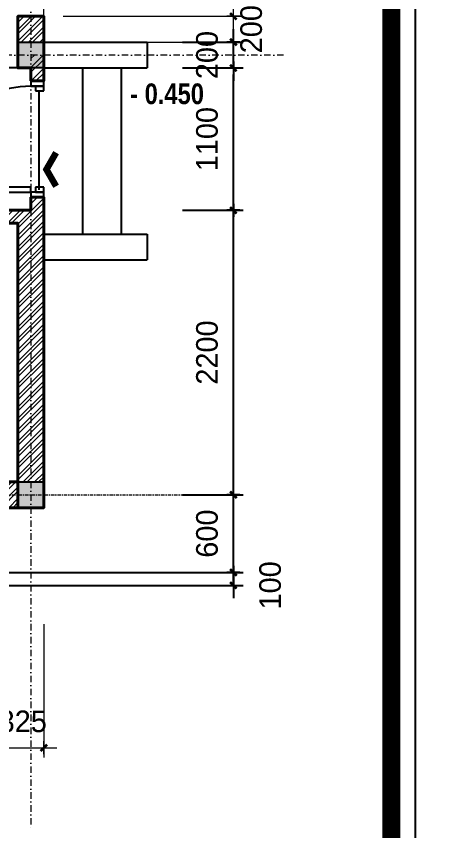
# Model space of a CAD drawing. Header units: millimetres. Extents: x 615730 to 2792744, y 139412 to 597571.
# Drawn here: x 1340157 to 1343579, y 259062 to 265358 of the extents above; entities that cross this region are included whole.
import ezdxf

# ---------------------------------------------------------------- set-up
doc = ezdxf.new("R2010")
doc.units = ezdxf.units.MM
doc.header["$MEASUREMENT"] = 0
doc.header["$PDMODE"] = 34
doc.linetypes.add('DASHDOT', pattern=[1, 0.5, -0.25, 0, -0.25])
doc.layers.get('0').update_dxf_attribs({"lineweight": 5})
for name, color, linetype in [('DOORS', 1, 'Continuous'), ('H', 252, 'Continuous'), ('NET MANH', 252, 'Continuous'), ('NET2', 5, 'Continuous'), ('SWING', 7, 'Continuous'), ('VL', 155, 'Continuous')]:
    doc.layers.add(name, color=color, linetype=linetype)
for name, color, linetype, lineweight in [('HATCH', 42, 'Continuous', 5), ('NETNGOAITUONG', 1, 'Continuous', 40), ('NTHAY1', 61, 'Continuous', 25), ('thay', 7, 'Continuous', 15), ('TIM TRUC', 149, 'DASHDOT', 9), ('VLIEU', 250, 'Continuous', 9)]:
    doc.layers.add(name, color=color, linetype=linetype, lineweight=lineweight)
doc.styles.get("Standard").update_dxf_attribs({"font": ''})
doc.styles.add('VNI-AVO', font='vni-roms.shx')
doc.styles.get('Standard').set_extended_font_data('VNI-Avo')
doc.dimstyles.new('1-50b', dxfattribs={"dimtxt": 167, "dimasz": 50, "dimexe": 75, "dimexo": 150, "dimgap": 120, "dimtad": 1, "dimdec": 0, "dimzin": 12, "dimtxsty": 'VNI-AVO', "dimblk": ']', "dimcen": 0, "dimdle": 50, "dimclrd": 252, "dimclre": 252, "dimclrt": 2, "dimadec": 0, "dimazin": 0, "dimtfac": 1, "dimtdec": 0, "dimtix": 1, "dimtmove": 2, "dimatfit": 0, "dimldrblk": 'OPEN90', "dimfxl": 1, "dimlwd": -1, "dimlwe": -1, "dimarcsym": 0})
pattern_1 = [(45, (655694.78, -28752.8), (-44.194174, 44.194174), []), (45, (655694.78, -28721.55), (-44.194174, 44.194174), [])]

# ---------------------------------------------------------------- blocks, each defined once
blk = doc.blocks.new('08PDRR02')
at = {"color": 0, "linetype": 'ByBlock'}
for p, q in [((1, 0), (0, 0)), ((0, 0), (0, -1)), ((1, -1), (1, 0)), ((0, -1), (1, -1))]:
    blk.add_line(p, q, dxfattribs=at)
blk = doc.blocks.new('08PDNB02')
at = {"color": 0, "linetype": 'ByBlock'}
for p, q in [((1.25, -0.55), (1.25, 2.75)), ((1.25, 2.75), (1.54, 2.75)), ((1.54, 2.75), (1.69, 2.59)), ((0, -1.62), (0, 1.62)), ((0, 1.62), (0.25, 1.62)), ((0.25, -1.62), (0.25, 1.62)), ((0.25, 0.38), (1.25, 0.38)), ((1.69, 2.59), (1.95, -0.13)), ((0.25, -1.62), (0, -1.62)), ((1.25, -0.38), (0.25, -0.38)), ((1.95, -0.55), (1.25, -0.55)), ((1.95, -0.13), (1.95, -0.55))]:
    blk.add_line(p, q, dxfattribs=at)
blk = doc.blocks.new('*U45')
at = {"layer": 'DOORS', "color": 0, "linetype": 'Continuous', "ltscale": 200}
for p, q in [((0, 15), (0, 55)), ((900, 15), (900, 55)), ((0, -25), (0, -55)), ((900, -25), (900, -55))]:
    blk.add_line(p, q, dxfattribs=at)
at = {"layer": 'SWING', "color": 1, "linetype": 'Continuous', "ltscale": 200}
blk.add_arc((0, 55), 900, 0, 90, dxfattribs=at)
at = {"layer": 'DOORS', "color": 8, "linetype": 'Continuous', "ltscale": 200, "xscale": 25.4, "yscale": 25.4, "zscale": 25.4, "rotation": 180}
blk.add_blockref('08PDNB02', (0, 895), dxfattribs=at)
at = {"layer": 'DOORS', "color": 0, "linetype": 'Continuous', "ltscale": 200, "xscale": 900, "yscale": 39.99999999999999, "rotation": 90}
blk.add_blockref('08PDRR02', (0, 55), dxfattribs=at)
at = {"layer": 'DOORS', "color": 8, "linetype": 'Continuous', "ltscale": 200, "xscale": 25.4, "yscale": -25.4, "zscale": 25.4}
blk.add_blockref('08PDNB02', (40, 895), dxfattribs=at)
at = {"layer": 'DOORS', "color": 0, "linetype": 'Continuous', "ltscale": 200, "xscale": 45, "yscale": 110}
for p in [(-45, 55), (900, 55)]:
    blk.add_blockref('08PDRR02', p, dxfattribs=at)
at = {"layer": 'DOORS', "color": 1, "linetype": 'Continuous', "ltscale": 200, "xscale": 39.99999999999999, "yscale": 69.99999999999999}
for p in [(0, 15), (860, 15)]:
    blk.add_blockref('08PDRR02', p, dxfattribs=at)
blk = doc.blocks.new(']')
for p, q in [((1, 0), (-1, 0)), ((0, 1), (0, -1))]:
    blk.add_line(p, q)
at = {"color": 9, "const_width": 0.4}
blk.add_lwpolyline([(-0.51, -0.51), (0.51, 0.51)], dxfattribs=at)
blk = doc.blocks.new('*D2732')
at = {"layer": 'DEFPOINTS', "color": 0, "ltscale": 10, "transparency": 16777216}
for p in [(1341293, 261058.8), (1341836.3, 261058.8), (1341293, 260958.8)]:
    blk.add_point(p, dxfattribs=at)
at = {"layer": 'VL', "color": 252, "ltscale": 10, "transparency": 16777216}
for p, q in [((1341836.3, 261108.8), (1341836.3, 261158.8)), ((1341443, 261058.8), (1341911.3, 261058.8)), ((1341836.3, 260958.8), (1341836.3, 261058.8)), ((1341443, 260958.8), (1341911.3, 260958.8)), ((1341836.3, 260908.8), (1341836.3, 260858.8))]:
    blk.add_line(p, q, dxfattribs=at)
at = {"layer": 'VL', "color": 252, "ltscale": 10, "transparency": 16777216, "xscale": 50, "yscale": 50, "zscale": 50}
for p, rotation in [((1341836.3, 261058.8), 270), ((1341836.3, 260958.8), 90)]:
    blk.add_blockref(']', p, dxfattribs=dict(at, rotation=rotation))
at = {"layer": 'VL', "color": 2, "ltscale": 10, "transparency": 16777216, "insert": (1342121.3, 260958.8), "char_height": 167, "attachment_point": 5, "rotation": 90, "style": 'VNI-AVO'}
blk.add_mtext('100', dxfattribs=at)
blk = doc.blocks.new('_Open90')
at = {"color": 0, "linetype": 'ByBlock', "lineweight": -2}
for p, q in [((0, 0), (-1, 0)), ((-0.5, 0.5), (0, 0)), ((0, 0), (-0.5, -0.5))]:
    blk.add_line(p, q, dxfattribs=at)
blk = doc.blocks.new('*D2733')
at = {"layer": 'DEFPOINTS', "color": 0, "ltscale": 10, "transparency": 16777216}
for p in [(1341293, 261658.8), (1341836.3, 261658.8), (1341293, 261058.8)]:
    blk.add_point(p, dxfattribs=at)
at = {"layer": 'VL', "color": 252, "ltscale": 10, "transparency": 16777216}
for p, q in [((1341836.3, 261708.8), (1341836.3, 261758.8)), ((1341443, 261658.8), (1341911.3, 261658.8)), ((1341836.3, 261058.8), (1341836.3, 261658.8)), ((1341443, 261058.8), (1341911.3, 261058.8)), ((1341836.3, 261008.8), (1341836.3, 260958.8))]:
    blk.add_line(p, q, dxfattribs=at)
at = {"layer": 'VL', "color": 252, "ltscale": 10, "transparency": 16777216, "xscale": 50, "yscale": 50, "zscale": 50}
for p, rotation in [((1341836.3, 261658.8), 270), ((1341836.3, 261058.8), 90)]:
    blk.add_blockref(']', p, dxfattribs=dict(at, rotation=rotation))
at = {"layer": 'VL', "color": 2, "ltscale": 10, "transparency": 16777216, "insert": (1341632.8, 261358.8), "char_height": 167, "attachment_point": 5, "rotation": 90, "style": 'VNI-AVO'}
blk.add_mtext('600', dxfattribs=at)
blk = doc.blocks.new('*D2734')
at = {"layer": 'DEFPOINTS', "color": 0, "ltscale": 10, "transparency": 16777216}
for p in [(1341293, 263858.8), (1341836.3, 263858.8), (1341293, 261658.8)]:
    blk.add_point(p, dxfattribs=at)
at = {"layer": 'VL', "color": 252, "ltscale": 10, "transparency": 16777216}
for p, q in [((1341443, 263858.8), (1341911.3, 263858.8)), ((1341836.3, 261708.8), (1341836.3, 263808.8)), ((1341443, 261658.8), (1341911.3, 261658.8))]:
    blk.add_line(p, q, dxfattribs=at)
at = {"layer": 'VL', "color": 252, "ltscale": 10, "transparency": 16777216, "xscale": 50, "yscale": 50, "zscale": 50}
for p, rotation in [((1341836.3, 263858.8), 90), ((1341836.3, 261658.8), 270)]:
    blk.add_blockref(']', p, dxfattribs=dict(at, rotation=rotation))
at = {"layer": 'VL', "color": 2, "ltscale": 10, "transparency": 16777216, "insert": (1341632.8, 262758.8), "char_height": 167, "attachment_point": 5, "rotation": 90, "style": 'VNI-AVO'}
blk.add_mtext('2200', dxfattribs=at)
blk = doc.blocks.new('*D2735')
at = {"layer": 'DEFPOINTS', "color": 0, "ltscale": 10, "transparency": 16777216}
for p in [(1341293, 264958.8), (1341836.3, 264958.8), (1341293, 263858.8)]:
    blk.add_point(p, dxfattribs=at)
at = {"layer": 'VL', "color": 252, "ltscale": 10, "transparency": 16777216}
for p, q in [((1341443, 264958.8), (1341911.3, 264958.8)), ((1341836.3, 263908.8), (1341836.3, 264908.8)), ((1341443, 263858.8), (1341911.3, 263858.8))]:
    blk.add_line(p, q, dxfattribs=at)
at = {"layer": 'VL', "color": 252, "ltscale": 10, "transparency": 16777216, "xscale": 50, "yscale": 50, "zscale": 50}
for p, rotation in [((1341836.3, 264958.8), 90), ((1341836.3, 263858.8), 270)]:
    blk.add_blockref(']', p, dxfattribs=dict(at, rotation=rotation))
at = {"layer": 'VL', "color": 2, "ltscale": 10, "transparency": 16777216, "insert": (1341632.8, 264408.8), "char_height": 167, "attachment_point": 5, "rotation": 90, "style": 'VNI-AVO'}
blk.add_mtext('1100', dxfattribs=at)
blk = doc.blocks.new('*D2736')
at = {"layer": 'DEFPOINTS', "color": 0, "ltscale": 10, "transparency": 16777216}
for p in [(1341293, 265158.8), (1341836.3, 265158.8), (1341293, 264958.8)]:
    blk.add_point(p, dxfattribs=at)
at = {"layer": 'VL', "color": 252, "ltscale": 10, "transparency": 16777216}
for p, q in [((1341836.3, 265208.8), (1341836.3, 265258.8)), ((1341443, 265158.8), (1341911.3, 265158.8)), ((1341836.3, 264958.8), (1341836.3, 265158.8)), ((1341443, 264958.8), (1341911.3, 264958.8)), ((1341836.3, 264908.8), (1341836.3, 264858.8))]:
    blk.add_line(p, q, dxfattribs=at)
at = {"layer": 'VL', "color": 252, "ltscale": 10, "transparency": 16777216, "xscale": 50, "yscale": 50, "zscale": 50}
for p, rotation in [((1341836.3, 265158.8), 270), ((1341836.3, 264958.8), 90)]:
    blk.add_blockref(']', p, dxfattribs=dict(at, rotation=rotation))
at = {"layer": 'VL', "color": 2, "ltscale": 10, "transparency": 16777216, "insert": (1341632.8, 265058.8), "char_height": 167, "attachment_point": 5, "rotation": 90, "style": 'VNI-AVO'}
blk.add_mtext('200', dxfattribs=at)
blk = doc.blocks.new('*D2754')
at = {"layer": 'DEFPOINTS', "color": 0, "ltscale": 10, "transparency": 16777216}
for p in [(1340044.7, 260808.8), (1340369.7, 260808.8), (1340369.7, 259703)]:
    blk.add_point(p, dxfattribs=at)
at = {"layer": 'VLIEU', "color": 252, "ltscale": 10, "transparency": 16777216}
for p, q in [((1340044.7, 260658.8), (1340044.7, 259628)), ((1340369.7, 260658.8), (1340369.7, 259628)), ((1339994.7, 259703), (1339944.7, 259703)), ((1340044.7, 259703), (1340369.7, 259703)), ((1340419.7, 259703), (1340469.7, 259703))]:
    blk.add_line(p, q, dxfattribs=at)
at = {"layer": 'VLIEU', "color": 252, "ltscale": 10, "transparency": 16777216, "xscale": 50, "yscale": 50, "zscale": 50}
blk.add_blockref(']', (1340044.7, 259703), dxfattribs=at)
at = {"layer": 'VLIEU', "color": 252, "ltscale": 10, "transparency": 16777216, "xscale": 50, "yscale": 50, "zscale": 50, "rotation": 180}
blk.add_blockref(']', (1340369.7, 259703), dxfattribs=at)
at = {"layer": 'VLIEU', "color": 2, "ltscale": 10, "transparency": 16777216, "insert": (1340207.2, 259906.5), "char_height": 167, "attachment_point": 5, "style": 'VNI-AVO'}
blk.add_mtext('325', dxfattribs=at)
blk = doc.blocks.new('*D2755')
at = {"layer": 'DEFPOINTS', "color": 0, "ltscale": 10, "transparency": 16777216}
for p in [(1340369.7, 265358.4), (1341836.3, 265358.4), (1340369.7, 265158.8)]:
    blk.add_point(p, dxfattribs=at)
at = {"layer": 'VLIEU', "color": 252, "ltscale": 10, "transparency": 16777216}
for p, q in [((1341836.3, 265408.4), (1341836.3, 265458.4)), ((1340519.7, 265358.4), (1341911.3, 265358.4)), ((1341836.3, 265158.8), (1341836.3, 265358.4)), ((1340519.7, 265158.8), (1341911.3, 265158.8)), ((1341836.3, 265108.8), (1341836.3, 265058.8))]:
    blk.add_line(p, q, dxfattribs=at)
at = {"layer": 'VLIEU', "color": 252, "ltscale": 10, "transparency": 16777216, "xscale": 50, "yscale": 50, "zscale": 50}
for p, rotation in [((1341836.3, 265358.4), 270), ((1341836.3, 265158.8), 90)]:
    blk.add_blockref(']', p, dxfattribs=dict(at, rotation=rotation))
at = {"layer": 'VLIEU', "color": 2, "ltscale": 10, "transparency": 16777216, "insert": (1341974.9, 265258.6), "char_height": 167, "attachment_point": 5, "rotation": 90, "style": 'VNI-AVO'}
blk.add_mtext('200', dxfattribs=at)
blk = doc.blocks.new('*D2756')
at = {"layer": 'DEFPOINTS', "color": 0, "ltscale": 10, "transparency": 16777216}
for p in [(1340369.7, 266058.4), (1341836.3, 266058.4), (1340369.7, 265358.4)]:
    blk.add_point(p, dxfattribs=at)
at = {"layer": 'VLIEU', "color": 252, "ltscale": 10, "transparency": 16777216}
for p, q in [((1340519.7, 266058.4), (1341911.3, 266058.4)), ((1341836.3, 265408.4), (1341836.3, 266008.4)), ((1340519.7, 265358.4), (1341911.3, 265358.4))]:
    blk.add_line(p, q, dxfattribs=at)
at = {"layer": 'VLIEU', "color": 252, "ltscale": 10, "transparency": 16777216, "xscale": 50, "yscale": 50, "zscale": 50}
for p, rotation in [((1341836.3, 266058.4), 90), ((1341836.3, 265358.4), 270)]:
    blk.add_blockref(']', p, dxfattribs=dict(at, rotation=rotation))
at = {"layer": 'VLIEU', "color": 2, "ltscale": 10, "transparency": 16777216, "insert": (1341632.8, 265708.4), "char_height": 167, "attachment_point": 5, "rotation": 90, "style": 'VNI-AVO'}
blk.add_mtext('700', dxfattribs=at)

msp = doc.modelspace()

# ---------------------------------------------------------------- hatches: boundary and pattern name
at = {"layer": 'VLIEU', "ltscale": 10}
h = msp.add_hatch(dxfattribs=at)
h.set_pattern_fill('STEEL', color=256, scale=500, style=0)
h.set_pattern_definition(pattern_1)
h.paths.add_polyline_path([(1340369.7, 265358.4), (1340269.7, 265358.4), (1340269.7, 265158.8), (1340369.7, 265158.8)])
h.paths.add_polyline_path([(1340269.7, 265358.4), (1340169.7, 265358.4), (1340169.7, 265158.8), (1340269.7, 265158.8)])
h = msp.add_hatch(dxfattribs=at)
h.set_pattern_fill('STEEL', color=256, scale=600, style=0)
h.set_pattern_definition([(45, (744112.38, 17406.97), (-53.033009, 53.033009), []), (45, (744112.38, 17444.47), (-53.033009, 53.033009), [])])
h.paths.add_polyline_path([(1340369.7, 265058.8), (1340269.7, 265058.8), (1340269.7, 264858.8), (1340369.7, 264858.8)])
h = msp.add_hatch(dxfattribs=at)
h.set_pattern_fill('STEEL', color=256, scale=500, style=0)
h.set_pattern_definition(pattern_1)
h.paths.add_polyline_path([(1339169.7, 263059.8), (1339169.7, 263758.8), (1339269.7, 263758.8), (1339269.7, 263858.8), (1339069.7, 263858.8), (1338969.7, 263858.8), (1338969.7, 263758.8), (1339069.7, 263758.8), (1339069.7, 261758.8), (1338794.7, 261758.8), (1338794.7, 261658.8), (1339444.7, 261658.8), (1339444.7, 261758.8), (1339169.7, 261758.8), (1339169.7, 262603.3), (1339169.3, 262603.3), (1339169.3, 262668.1), (1339169.7, 262668.1), (1339169.7, 262711.7), (1339169.3, 262711.7), (1339169.3, 262745.1), (1339158.3, 262745.1), (1339158.3, 262765.3), (1339169.3, 262765.3), (1339169.3, 262798.8), (1339169.7, 262798.8), (1339169.7, 262861.7), (1339169.3, 262861.7), (1339169.3, 262895.1), (1339158.3, 262895.1), (1339158.3, 262915.3), (1339169.3, 262915.3), (1339169.3, 262948.8), (1339169.7, 262948.8)])
h.paths.add_polyline_path([(1340369.7, 263958.8), (1340269.7, 263958.8), (1340269.7, 263858.8), (1340049.7, 263858.8), (1340049.7, 263758.8), (1340169.7, 263758.8), (1340169.7, 261758.8), (1340369.7, 261758.8)])
h = msp.add_hatch(dxfattribs=at)
h.set_pattern_fill('STEEL', color=256, scale=500, style=0)
h.set_pattern_definition(pattern_1)
h.paths.add_polyline_path([(1340169.7, 261758.8), (1340044.7, 261758.8), (1340044.7, 261558.8), (1340169.7, 261558.8)])

# ---------------------------------------------------------------- linework, layer by layer
at = {"layer": 'H', "const_width": 138.2}
msp.add_lwpolyline([(1316055.1, 256367.8), (1343058, 256367.8), (1343058, 275352.8), (1316055.1, 275352.8)], close=True, dxfattribs=at)
at = {"layer": 'HATCH'}
msp.add_line((1340369.7, 265358.4), (1340369.7, 266058.4), dxfattribs=at)
at = {"layer": 'NET MANH'}
for points in [[(1340169.7, 265158.8), (1340369.7, 265158.8), (1340369.7, 264958.8), (1340169.7, 264958.8)], [(1340169.7, 261758.8), (1340369.7, 261758.8), (1340369.7, 261558.8), (1340169.7, 261558.8)]]:
    msp.add_lwpolyline(points, close=True, dxfattribs=at)
for points in [[(1340169.7, 264958.8), (1340369.7, 264958.8), (1340169.7, 265158.8), (1340369.7, 265158.8)], [(1340169.7, 261558.8), (1340369.7, 261558.8), (1340169.7, 261758.8), (1340369.7, 261758.8)]]:
    msp.add_solid(points, dxfattribs=at)
at = {"layer": 'NET2', "ltscale": 10}
msp.add_lwpolyline([(1343242.3, 275537.1), (1343242.3, 255273.1), (1371901.4, 255273.1), (1371901.4, 275537.1)], close=True, dxfattribs=at)
at = {"layer": 'NETNGOAITUONG'}
for p, q in [((1340169.7, 265158.8), (1340169.7, 264958.8)), ((1340169.7, 261758.8), (1340169.7, 261558.8))]:
    msp.add_line(p, q, dxfattribs=at)
for points in [[(1340269.7, 264858.8), (1340369.7, 264858.8), (1340369.7, 265158.8), (1340369.7, 265158.8), (1340369.7, 265358.4), (1340169.7, 265358.4), (1340169.7, 264958.8), (1340269.7, 264958.8), (1340269.7, 264858.8)], [(1340269.7, 263958.8), (1340369.7, 263958.8), (1340369.7, 261558.8), (1340044.7, 261558.8), (1340044.7, 261758.8), (1340169.7, 261758.8), (1340169.7, 263758.8), (1340049.7, 263758.8), (1340049.7, 263858.8), (1340269.7, 263858.8), (1340269.7, 263958.8)]]:
    msp.add_lwpolyline(points, dxfattribs=at)
at = {"layer": 'thay', "linetype": 'Continuous'}
msp.add_lwpolyline([(1315870.8, 256183.5), (1343242.3, 256183.5), (1343242.3, 275537.1), (1315870.8, 275537.1)], close=True, dxfattribs=at)
at = {"layer": 'TIM TRUC', "ltscale": 100}
for p, q in [((1340269.7, 273573.3), (1340269.7, 259062)), ((1342223.9, 265058.8), (1329469.9, 265058.8))]:
    msp.add_line(p, q, dxfattribs=at)
at = {"layer": 'TIM TRUC', "ltscale": 50}
msp.add_line((1336869.7, 261658.8), (1341824.6, 261658.8), dxfattribs=at)
at = {"layer": 'VL', "ltscale": 10}
for p, q in [((1340369.7, 265158.8), (1341169.7, 265158.8)), ((1341169.7, 265158.8), (1341169.7, 264958.8)), ((1340169.7, 264958.8), (1338269.3, 264958.8)), ((1340369.7, 264958.8), (1341169.7, 264958.8)), ((1340669.7, 264958.8), (1340669.7, 263674.4)), ((1340969.7, 264958.8), (1340969.7, 263674.4)), ((1340333.3, 264017.9), (1340333.3, 264781.5)), ((1340369.7, 263674.4), (1341169.7, 263674.4)), ((1341169.7, 263674.4), (1341169.7, 263474.4)), ((1340369.7, 263474.4), (1341169.7, 263474.4)), ((1333569.9, 261058.8), (1341460.6, 261058.8)), ((1333569.9, 260958.8), (1341456.2, 260958.8))]:
    msp.add_line(p, q, dxfattribs=at)
at = {"layer": 'VL', "color": 9, "ltscale": 10}
msp.add_lwpolyline([(1340465.2, 264304.1, 50, 50, 0), (1340390.2, 264174.2, 50, 50, 0), (1340465.2, 264044.3, 50, 50, 0), (1340390.2, 264174.2, 0, 0, 0), (1340976.7, 264174.2, 0, 0, 0)], format="xyseb", dxfattribs=at)
at = {"layer": 'VLIEU', "ltscale": 10}
msp.add_line((1340169.7, 265158.6), (1340592.2, 265158.6), dxfattribs=at)

# ---------------------------------------------------------------- block references
at = {"layer": 'NTHAY1', "xscale": 0.9090857494165426, "yscale": 0.9090857494165426, "zscale": 0.9090857494165426, "rotation": 89.99913866156623}
msp.add_blockref('*U45', (1340319.7, 263999.7), dxfattribs=at)

# ---------------------------------------------------------------- texts
at = {"layer": 'NTHAY1', "insert": (1341608.8, 264839.2), "char_height": 160, "width": 11369.12, "attachment_point": 3}
msp.add_mtext('{\\fVNI-Helve-Condense|b1|i0|c0|p2;- 0.450}', dxfattribs=at)

# ---------------------------------------------------------------- dimensions: what is measured, and where the dimension line sits
at = {"layer": 'VL', "ltscale": 10}
for base, p1, p2, picture, middle in [((1341836.3, 265158.8), (1341293, 264958.8), (1341293, 265158.8), '*D2736', (1341632.8, 265058.8)), ((1341836.3, 264958.8), (1341293, 263858.8), (1341293, 264958.8), '*D2735', (1341632.8, 264408.8)), ((1341836.3, 263858.8), (1341293, 261658.8), (1341293, 263858.8), '*D2734', (1341632.8, 262758.8)), ((1341836.3, 261658.8), (1341293, 261058.8), (1341293, 261658.8), '*D2733', (1341632.8, 261358.8))]:
    dim = msp.add_linear_dim(base=base, p1=p1, p2=p2, angle=90, dimstyle='1-50b', override={"dimfxl": 150, "dimarcsym": 1}, dxfattribs=at)
    dim.commit()
    dim.dimension.update_dxf_attribs({"geometry": picture, "text_midpoint": middle})
dim = msp.add_linear_dim(base=(1341836.3, 261058.8), p1=(1341293, 260958.8), p2=(1341293, 261058.8), angle=90, dimstyle='1-50b', override={"dimfxl": 150, "dimarcsym": 1}, dxfattribs=at)
dim.commit()
dim.dimension.update_dxf_attribs({"geometry": '*D2732', "text_midpoint": (1342121.3, 260958.8), "dimtype": 160})
at = {"layer": 'VLIEU', "ltscale": 10}
dim = msp.add_linear_dim(base=(1341836.3, 266058.4), p1=(1340369.7, 265358.4), p2=(1340369.7, 266058.4), angle=90, dimstyle='1-50b', override={"dimfxl": 2}, dxfattribs=at)
dim.commit()
dim.dimension.update_dxf_attribs({"geometry": '*D2756', "text_midpoint": (1341632.8, 265708.4)})
dim = msp.add_linear_dim(base=(1341836.3, 265358.4), p1=(1340369.7, 265158.8), p2=(1340369.7, 265358.4), angle=90, dimstyle='1-50b', override={"dimfxl": 2}, dxfattribs=at)
dim.commit()
dim.dimension.update_dxf_attribs({"geometry": '*D2755', "text_midpoint": (1341974.9, 265258.6), "dimtype": 160})
dim = msp.add_linear_dim(base=(1340369.7, 259703), p1=(1340044.7, 260808.8), p2=(1340369.7, 260808.8), dimstyle='1-50b', override={"dimfxl": 2}, dxfattribs=at)
dim.commit()
dim.dimension.update_dxf_attribs({"geometry": '*D2754', "text_midpoint": (1340207.2, 259906.5)})

doc.saveas('drawing.dxf')
